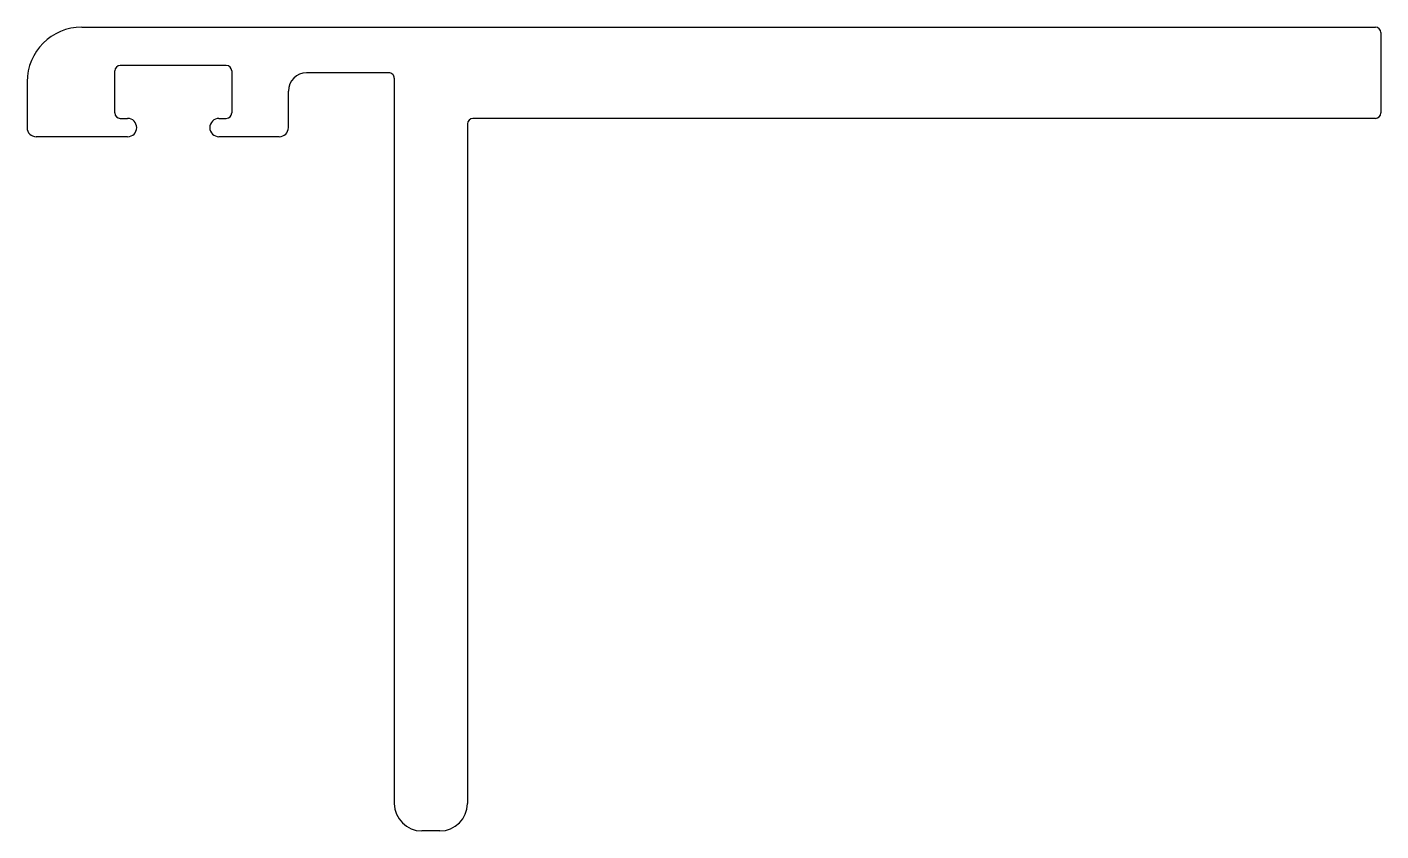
# Model space of a CAD drawing. Extents: x 962.2 to 1036.3, y 343.8 to 387.8.
import ezdxf

# ---------------------------------------------------------------- set-up
doc = ezdxf.new("R2010")
doc.units = 0
doc.layers.get('0').update_dxf_attribs({"linetype": 'CONTINUOUS'})

msp = doc.modelspace()

# ---------------------------------------------------------------- linework, layer by layer
at = {"color": 7}
for p, q in [((965.208, 387.812), (1036.008, 387.812)), ((1036.308, 387.512), (1036.308, 383.112)), ((967.008, 383.112), (967.008, 385.412)), ((973.108, 385.712), (967.308, 385.712)), ((973.408, 385.412), (973.408, 383.112)), ((962.208, 384.812), (962.208, 382.312)), ((982.008, 385.312), (977.508, 385.312)), ((982.308, 385.012), (982.308, 345.312)), ((976.508, 382.312), (976.508, 384.312)), ((967.308, 382.812), (967.708, 382.812)), ((972.708, 382.812), (973.108, 382.812)), ((986.308, 382.512), (986.308, 345.312)), ((1036.008, 382.812), (986.608, 382.812)), ((967.708, 381.812), (962.708, 381.812)), ((976.008, 381.812), (972.708, 381.812)), ((984.808, 343.812), (983.808, 343.812))]:
    msp.add_line(p, q, dxfattribs=at)
for centre, radius, start, end in [((965.208, 384.812), 3, 90.00001, 180), ((1036.008, 387.512), 0.3, 0, 89.99999), ((967.308, 385.412), 0.3, 90.00001, 180), ((973.108, 385.412), 0.3, 0, 89.99999), ((977.508, 384.312), 1, 90.00001, 180), ((982.008, 385.012), 0.3, 0, 90.00001), ((967.308, 383.112), 0.3, 180, 270), ((973.108, 383.112), 0.3, 270, 0), ((1036.008, 383.112), 0.3, 270, 0), ((967.708, 382.312), 0.5, 270, 89.99999), ((972.708, 382.312), 0.5, 90.00001, 270), ((986.608, 382.512), 0.3, 90, 180), ((962.708, 382.312), 0.5, 180, 270), ((976.008, 382.312), 0.5, 270, 0), ((983.808, 345.312), 1.5, 180, 270), ((984.808, 345.312), 1.5, 270, 0)]:
    msp.add_arc(centre, radius, start, end, dxfattribs=at)

doc.saveas('drawing.dxf')
